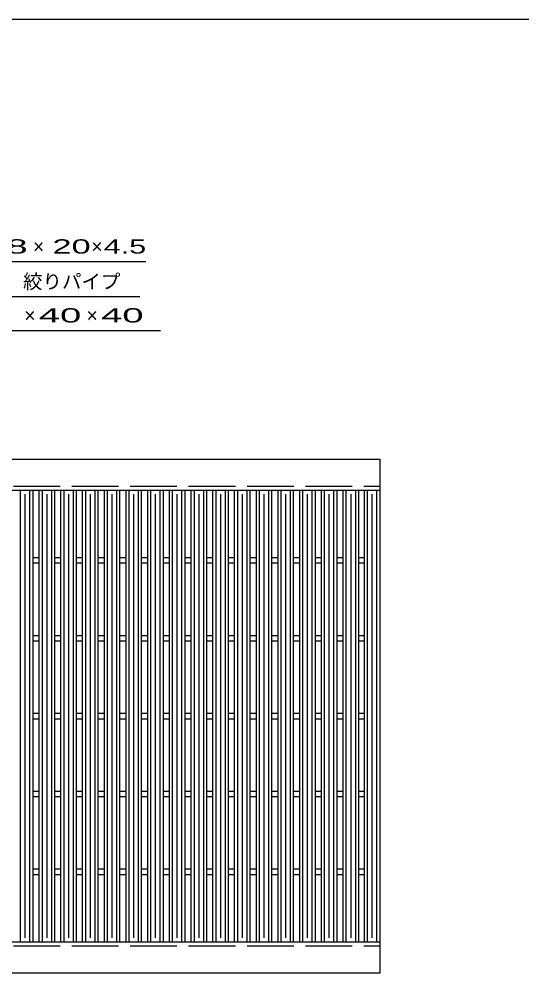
# Model space of a CAD drawing. Units: millimetres, scale not verified. Extents: x -1820 to 1724, y -1285 to 1059.
# Drawn here: x -894 to -248, y -166 to 1059 of the extents above; entities that cross this region are included whole.
import ezdxf
from ezdxf.enums import TextEntityAlignment as Align

# ---------------------------------------------------------------- set-up
doc = ezdxf.new("R2010")
doc.units = ezdxf.units.MM
doc.header["$LTSCALE"] = 10
doc.linetypes.add('DASHED', pattern=[7.5, 6, -1.5])
for name, color, linetype, lineweight in [('0_2', 150, 'Continuous', 25), ('16', 3, 'Continuous', 25), ('22', 2, 'Continuous', 25)]:
    doc.layers.add(name, color=color, linetype=linetype, lineweight=lineweight)
doc.styles.add('ベクトル', font='')
doc.styles.get('ベクトル').set_extended_font_data('ベクトル')

msp = doc.modelspace()

# ---------------------------------------------------------------- linework, layer by layer
at = {"layer": '0_2'}
msp.add_line((-1736, 1059), (1724, 1059), dxfattribs=at)
at = {"layer": '16'}
for p, q in [((-1426, 494), (-430, 494)), ((-430, 454), (-430, 494)), ((-1426, 454), (-430, 454)), ((-895.9, 454), (-875.9, 454)), ((-891.9, -126), (-891.9, 454)), ((-879.9, -126), (-879.9, 454)), ((-875.9, -126), (-875.9, 454)), ((-868, -126), (-868, 454)), ((-868, 454), (-848, 454)), ((-864, -126), (-864, 454)), ((-852, -126), (-852, 454)), ((-848, -126), (-848, 454)), ((-840.1, -126), (-840.1, 454)), ((-840.1, 454), (-820.1, 454)), ((-836.1, -126), (-836.1, 454)), ((-824.1, -126), (-824.1, 454)), ((-820.1, -126), (-820.1, 454)), ((-812.2, -126), (-812.2, 454)), ((-812.2, 454), (-792.2, 454)), ((-808.2, -126), (-808.2, 454)), ((-796.2, -126), (-796.2, 454)), ((-792.2, -126), (-792.2, 454)), ((-784.3, -126), (-784.3, 454)), ((-784.3, 454), (-764.3, 454)), ((-780.3, -126), (-780.3, 454)), ((-768.3, -126), (-768.3, 454)), ((-764.3, -126), (-764.3, 454)), ((-756.4, -126), (-756.4, 454)), ((-756.4, 454), (-736.4, 454)), ((-752.4, -126), (-752.4, 454)), ((-740.4, -126), (-740.4, 454)), ((-736.4, -126), (-736.4, 454)), ((-728.5, -126), (-728.5, 454)), ((-728.5, 454), (-708.5, 454)), ((-724.5, -126), (-724.5, 454)), ((-712.5, -126), (-712.5, 454)), ((-708.5, -126), (-708.5, 454)), ((-700.6, -126), (-700.6, 454)), ((-700.6, 454), (-680.6, 454)), ((-696.6, -126), (-696.6, 454)), ((-684.6, -126), (-684.6, 454)), ((-680.6, -126), (-680.6, 454)), ((-672.7, -126), (-672.7, 454)), ((-672.7, 454), (-652.7, 454)), ((-668.7, -126), (-668.7, 454)), ((-656.7, -126), (-656.7, 454)), ((-652.7, -126), (-652.7, 454)), ((-644.8, -126), (-644.8, 454)), ((-644.8, 454), (-624.8, 454)), ((-640.8, -126), (-640.8, 454)), ((-628.8, -126), (-628.8, 454)), ((-624.8, -126), (-624.8, 454)), ((-616.9, -126), (-616.9, 454)), ((-616.9, 454), (-596.9, 454)), ((-612.9, -126), (-612.9, 454)), ((-600.9, -126), (-600.9, 454)), ((-596.9, -126), (-596.9, 454)), ((-589, -126), (-589, 454)), ((-589, 454), (-569, 454)), ((-585, -126), (-585, 454)), ((-573, -126), (-573, 454)), ((-569, -126), (-569, 454)), ((-561.1, -126), (-561.1, 454)), ((-561.1, 454), (-541.1, 454)), ((-557.1, -126), (-557.1, 454)), ((-545.1, -126), (-545.1, 454)), ((-541.1, -126), (-541.1, 454)), ((-533.2, -126), (-533.2, 454)), ((-533.2, 454), (-513.2, 454)), ((-529.2, -126), (-529.2, 454)), ((-517.2, -126), (-517.2, 454)), ((-513.2, -126), (-513.2, 454)), ((-505.3, -126), (-505.3, 454)), ((-505.3, 454), (-485.3, 454)), ((-501.3, -126), (-501.3, 454)), ((-489.3, -126), (-489.3, 454)), ((-485.3, -126), (-485.3, 454)), ((-477.4, -126), (-477.4, 454)), ((-477.4, 454), (-457.4, 454)), ((-473.4, -126), (-473.4, 454)), ((-461.4, -126), (-461.4, 454)), ((-457.4, -126), (-457.4, 454)), ((-450, -126), (-450, 454)), ((-450, 454), (-430, 454)), ((-446, -126), (-446, 454)), ((-434, -126), (-434, 454)), ((-430, -126), (-430, 454)), ((-885.9, -121), (-885.9, 449)), ((-858, -121), (-858, 449)), ((-830.1, -121), (-830.1, 449)), ((-802.2, -121), (-802.2, 449)), ((-774.3, -121), (-774.3, 449)), ((-746.4, -121), (-746.4, 449)), ((-718.5, -121), (-718.5, 449)), ((-690.6, -121), (-690.6, 449)), ((-662.7, -121), (-662.7, 449)), ((-634.8, -121), (-634.8, 449)), ((-606.9, -121), (-606.9, 449)), ((-579, -121), (-579, 449)), ((-551.1, -121), (-551.1, 449)), ((-523.2, -121), (-523.2, 449)), ((-495.3, -121), (-495.3, 449)), ((-467.4, -121), (-467.4, 449)), ((-440, -121), (-440, 449)), ((-875.9, 367.5), (-868, 367.5)), ((-848, 367.5), (-840.1, 367.5)), ((-820.1, 367.5), (-812.2, 367.5)), ((-792.2, 367.5), (-784.3, 367.5)), ((-764.3, 367.5), (-756.4, 367.5)), ((-736.4, 367.5), (-728.5, 367.5)), ((-708.5, 367.5), (-700.6, 367.5)), ((-680.6, 367.5), (-672.7, 367.5)), ((-652.7, 367.5), (-644.8, 367.5)), ((-624.8, 367.5), (-616.9, 367.5)), ((-596.9, 367.5), (-589, 367.5)), ((-569, 367.5), (-561.1, 367.5)), ((-541.1, 367.5), (-533.2, 367.5)), ((-513.2, 367.5), (-505.3, 367.5)), ((-485.3, 367.5), (-477.4, 367.5)), ((-457.4, 367.5), (-450, 367.5)), ((-875.9, 360.5), (-868, 360.5)), ((-848, 360.5), (-840.1, 360.5)), ((-820.1, 360.5), (-812.2, 360.5)), ((-792.2, 360.5), (-784.3, 360.5)), ((-764.3, 360.5), (-756.4, 360.5)), ((-736.4, 360.5), (-728.5, 360.5)), ((-708.5, 360.5), (-700.6, 360.5)), ((-680.6, 360.5), (-672.7, 360.5)), ((-652.7, 360.5), (-644.8, 360.5)), ((-624.8, 360.5), (-616.9, 360.5)), ((-596.9, 360.5), (-589, 360.5)), ((-569, 360.5), (-561.1, 360.5)), ((-541.1, 360.5), (-533.2, 360.5)), ((-513.2, 360.5), (-505.3, 360.5)), ((-485.3, 360.5), (-477.4, 360.5)), ((-457.4, 360.5), (-450, 360.5)), ((-875.9, 267.5), (-868, 267.5)), ((-875.9, 260.5), (-868, 260.5)), ((-848, 267.5), (-840.1, 267.5)), ((-848, 260.5), (-840.1, 260.5)), ((-820.1, 267.5), (-812.2, 267.5)), ((-820.1, 260.5), (-812.2, 260.5)), ((-792.2, 267.5), (-784.3, 267.5)), ((-792.2, 260.5), (-784.3, 260.5)), ((-764.3, 267.5), (-756.4, 267.5)), ((-764.3, 260.5), (-756.4, 260.5)), ((-736.4, 267.5), (-728.5, 267.5)), ((-736.4, 260.5), (-728.5, 260.5)), ((-708.5, 267.5), (-700.6, 267.5)), ((-708.5, 260.5), (-700.6, 260.5)), ((-680.6, 267.5), (-672.7, 267.5)), ((-680.6, 260.5), (-672.7, 260.5)), ((-652.7, 267.5), (-644.8, 267.5)), ((-652.7, 260.5), (-644.8, 260.5)), ((-624.8, 267.5), (-616.9, 267.5)), ((-624.8, 260.5), (-616.9, 260.5)), ((-596.9, 267.5), (-589, 267.5)), ((-596.9, 260.5), (-589, 260.5)), ((-569, 267.5), (-561.1, 267.5)), ((-569, 260.5), (-561.1, 260.5)), ((-541.1, 267.5), (-533.2, 267.5)), ((-541.1, 260.5), (-533.2, 260.5)), ((-513.2, 267.5), (-505.3, 267.5)), ((-513.2, 260.5), (-505.3, 260.5)), ((-485.3, 267.5), (-477.4, 267.5)), ((-485.3, 260.5), (-477.4, 260.5)), ((-457.4, 267.5), (-450, 267.5)), ((-457.4, 260.5), (-450, 260.5)), ((-875.9, 167.5), (-868, 167.5)), ((-875.9, 160.5), (-868, 160.5)), ((-848, 167.5), (-840.1, 167.5)), ((-848, 160.5), (-840.1, 160.5)), ((-820.1, 167.5), (-812.2, 167.5)), ((-820.1, 160.5), (-812.2, 160.5)), ((-792.2, 167.5), (-784.3, 167.5)), ((-792.2, 160.5), (-784.3, 160.5)), ((-764.3, 167.5), (-756.4, 167.5)), ((-764.3, 160.5), (-756.4, 160.5)), ((-736.4, 167.5), (-728.5, 167.5)), ((-736.4, 160.5), (-728.5, 160.5)), ((-708.5, 167.5), (-700.6, 167.5)), ((-708.5, 160.5), (-700.6, 160.5)), ((-680.6, 167.5), (-672.7, 167.5)), ((-680.6, 160.5), (-672.7, 160.5)), ((-652.7, 167.5), (-644.8, 167.5)), ((-652.7, 160.5), (-644.8, 160.5)), ((-624.8, 167.5), (-616.9, 167.5)), ((-624.8, 160.5), (-616.9, 160.5)), ((-596.9, 167.5), (-589, 167.5)), ((-596.9, 160.5), (-589, 160.5)), ((-569, 167.5), (-561.1, 167.5)), ((-569, 160.5), (-561.1, 160.5)), ((-541.1, 167.5), (-533.2, 167.5)), ((-541.1, 160.5), (-533.2, 160.5)), ((-513.2, 167.5), (-505.3, 167.5)), ((-513.2, 160.5), (-505.3, 160.5)), ((-485.3, 167.5), (-477.4, 167.5)), ((-485.3, 160.5), (-477.4, 160.5)), ((-457.4, 167.5), (-450, 167.5)), ((-457.4, 160.5), (-450, 160.5)), ((-875.9, 67.5), (-868, 67.5)), ((-848, 67.5), (-840.1, 67.5)), ((-820.1, 67.5), (-812.2, 67.5)), ((-792.2, 67.5), (-784.3, 67.5)), ((-764.3, 67.5), (-756.4, 67.5)), ((-736.4, 67.5), (-728.5, 67.5)), ((-708.5, 67.5), (-700.6, 67.5)), ((-680.6, 67.5), (-672.7, 67.5)), ((-652.7, 67.5), (-644.8, 67.5)), ((-624.8, 67.5), (-616.9, 67.5)), ((-596.9, 67.5), (-589, 67.5)), ((-569, 67.5), (-561.1, 67.5)), ((-541.1, 67.5), (-533.2, 67.5)), ((-513.2, 67.5), (-505.3, 67.5)), ((-485.3, 67.5), (-477.4, 67.5)), ((-457.4, 67.5), (-450, 67.5)), ((-875.9, 60.5), (-868, 60.5)), ((-848, 60.5), (-840.1, 60.5)), ((-820.1, 60.5), (-812.2, 60.5)), ((-792.2, 60.5), (-784.3, 60.5)), ((-764.3, 60.5), (-756.4, 60.5)), ((-736.4, 60.5), (-728.5, 60.5)), ((-708.5, 60.5), (-700.6, 60.5)), ((-680.6, 60.5), (-672.7, 60.5)), ((-652.7, 60.5), (-644.8, 60.5)), ((-624.8, 60.5), (-616.9, 60.5)), ((-596.9, 60.5), (-589, 60.5)), ((-569, 60.5), (-561.1, 60.5)), ((-541.1, 60.5), (-533.2, 60.5)), ((-513.2, 60.5), (-505.3, 60.5)), ((-485.3, 60.5), (-477.4, 60.5)), ((-457.4, 60.5), (-450, 60.5)), ((-875.9, -32.5), (-868, -32.5)), ((-848, -32.5), (-840.1, -32.5)), ((-820.1, -32.5), (-812.2, -32.5)), ((-792.2, -32.5), (-784.3, -32.5)), ((-764.3, -32.5), (-756.4, -32.5)), ((-736.4, -32.5), (-728.5, -32.5)), ((-708.5, -32.5), (-700.6, -32.5)), ((-680.6, -32.5), (-672.7, -32.5)), ((-652.7, -32.5), (-644.8, -32.5)), ((-624.8, -32.5), (-616.9, -32.5)), ((-596.9, -32.5), (-589, -32.5)), ((-569, -32.5), (-561.1, -32.5)), ((-541.1, -32.5), (-533.2, -32.5)), ((-513.2, -32.5), (-505.3, -32.5)), ((-485.3, -32.5), (-477.4, -32.5)), ((-457.4, -32.5), (-450, -32.5)), ((-875.9, -39.5), (-868, -39.5)), ((-848, -39.5), (-840.1, -39.5)), ((-820.1, -39.5), (-812.2, -39.5)), ((-792.2, -39.5), (-784.3, -39.5)), ((-764.3, -39.5), (-756.4, -39.5)), ((-736.4, -39.5), (-728.5, -39.5)), ((-708.5, -39.5), (-700.6, -39.5)), ((-680.6, -39.5), (-672.7, -39.5)), ((-652.7, -39.5), (-644.8, -39.5)), ((-624.8, -39.5), (-616.9, -39.5)), ((-596.9, -39.5), (-589, -39.5)), ((-569, -39.5), (-561.1, -39.5)), ((-541.1, -39.5), (-533.2, -39.5)), ((-513.2, -39.5), (-505.3, -39.5)), ((-485.3, -39.5), (-477.4, -39.5)), ((-457.4, -39.5), (-450, -39.5)), ((-1426, -126), (-430, -126)), ((-895.9, -126), (-875.9, -126)), ((-868, -126), (-848, -126)), ((-840.1, -126), (-820.1, -126)), ((-812.2, -126), (-792.2, -126)), ((-784.3, -126), (-764.3, -126)), ((-756.4, -126), (-736.4, -126)), ((-728.5, -126), (-708.5, -126)), ((-700.6, -126), (-680.6, -126)), ((-672.7, -126), (-652.7, -126)), ((-644.8, -126), (-624.8, -126)), ((-616.9, -126), (-596.9, -126)), ((-589, -126), (-569, -126)), ((-561.1, -126), (-541.1, -126)), ((-533.2, -126), (-513.2, -126)), ((-505.3, -126), (-485.3, -126)), ((-477.4, -126), (-457.4, -126)), ((-450, -126), (-430, -126)), ((-430, -166), (-430, -126)), ((-1426, -166), (-430, -166))]:
    msp.add_line(p, q, dxfattribs=at)
at = {"layer": '16', "linetype": 'DASHED'}
for p, q in [((-1426, 459), (-430, 459)), ((-1426, -131), (-430, -131))]:
    msp.add_line(p, q, dxfattribs=at)
at = {"layer": '22', "color": 4}
for p, q in [((-1191, 747.5), (-731, 747.5)), ((-1178.75, 702.5), (-738.75, 702.5)), ((-1152.15, 659), (-712.15, 659))]:
    msp.add_line(p, q, dxfattribs=at)

# ---------------------------------------------------------------- texts
at = {"layer": '22', "style": 'ベクトル'}
for s, width, p in [(' 38 ', 2, (-951, 767)), ('20', 1.8, (-851, 767)), (' 4.5 ', 1.6, (-796, 767)), (' 40 ', 2, (-882.15, 678.5)), (' 40 ', 2, (-802.15, 678.5))]:
    msp.add_text(s, height=18.33, dxfattribs=dict(at, width=width)).set_placement(p, align=Align.MIDDLE_LEFT)
for s, p in [('×', (-876, 767)), ('×', (-801, 767)), ('絞りパイプ', (-888.75, 722)), ('×', (-887.15, 678.5)), ('×', (-807.15, 678.5))]:
    msp.add_text(s, height=18.33, dxfattribs=at).set_placement(p, align=Align.MIDDLE_LEFT)

doc.saveas('drawing.dxf')
